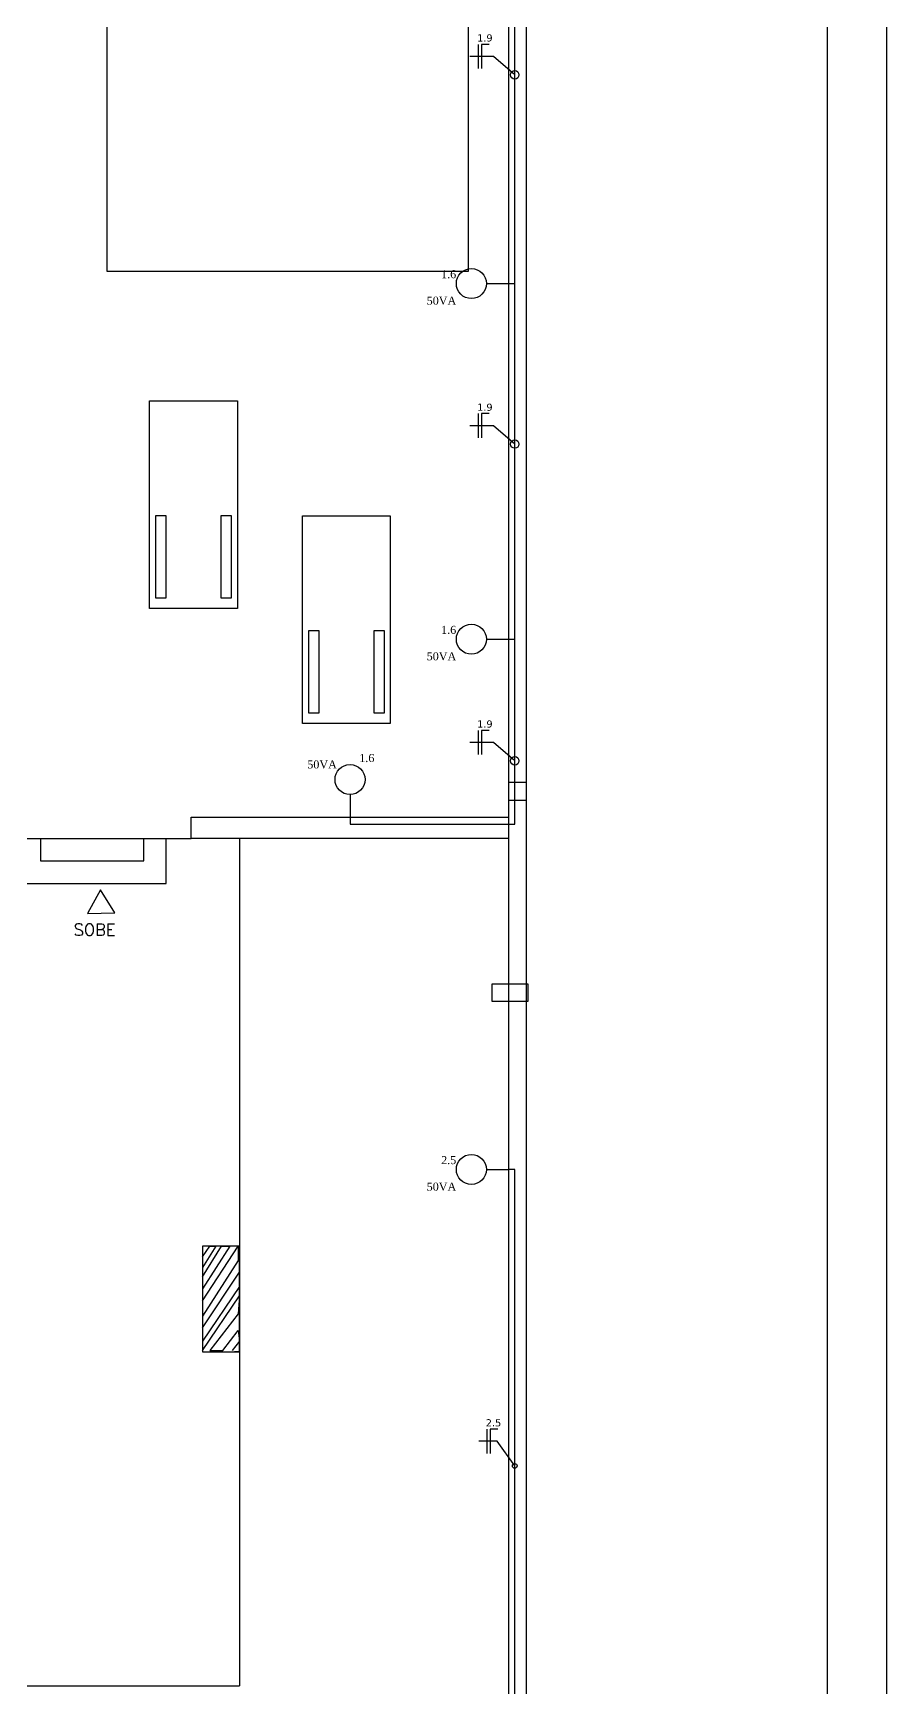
# Model space of a CAD drawing. Extents: x -175055 to -48386, y 10342 to 134050.
# Drawn here: x -55587 to -48386, y 111809 to 125768 of the extents above; entities that cross this region are included whole.
import ezdxf
from ezdxf.enums import TextEntityAlignment as Align

# ---------------------------------------------------------------- set-up
doc = ezdxf.new("R2010")
doc.units = 0
doc.header["$LTSCALE"] = 50
doc.header["$MEASUREMENT"] = 0
doc.layers.get('0').update_dxf_attribs({"linetype": 'CONTINUOUS'})
for name, color, linetype in [('ABE', 7, 'CONTINUOUS'), ('Eletrodutos', 6, 'CONTINUOUS'), ('Inst. Elétricas', 80, 'CONTINUOUS'), ('SIMBOLOGIA', 1, 'CONTINUOUS')]:
    doc.layers.add(name, color=color, linetype=linetype)
doc.styles.add('JMS1', font='times.ttf')
doc.styles.add('ROMANS', font='romans', dxfattribs={"height": 12})
doc.styles.add('TECHNICLIGHT', font='tel_____.pfb', dxfattribs={"height": 2})

# ---------------------------------------------------------------- blocks, each defined once
blk = doc.blocks.new('A$C7BD834D8')
blk.add_line((112.5, 0), (0, 0))
blk.add_circle((187.5, 0), 75)
at = {"linetype": 'Continuous', "style": 'JMS1'}
for tag, p in [('POT.', (262.9, 65.6)), ('CIRC.', (262.9, -46.7))]:
    blk.add_attdef(tag, text='', height=40, dxfattribs=at).set_placement(p, align=Align.MIDDLE_LEFT)
blk.add_attdef('CMD', text='', height=40, dxfattribs=at).set_placement((187.5, -104), align=Align.MIDDLE_CENTER)
blk = doc.blocks.new('FASE')
at = {"layer": 'Inst. Elétricas'}
blk.add_line((-21, 104), (-21, -100), dxfattribs=at)
blk = doc.blocks.new('NEUTRO')
at = {"layer": 'Inst. Elétricas'}
blk.add_lwpolyline([(66, 41), (1, 41), (1, -163)], dxfattribs=at)

msp = doc.modelspace()

# ---------------------------------------------------------------- linework, layer by layer
for p, q in [((-51703, 125571), (-51903, 125571)), ((-51524, 125416), (-51703, 125571)), ((-51703, 122456), (-51903, 122456)), ((-51524, 122301), (-51703, 122456)), ((-51703, 119784), (-51903, 119784)), ((-51524, 119629), (-51703, 119784)), ((-51672, 113889), (-51827, 113889)), ((-51525, 113682), (-51672, 113889))]:
    msp.add_line(p, q)
at = {"color": 4}
for centre, radius in [((-51524, 125416), 35.3), ((-51524, 122301), 35.3), ((-51524, 119629), 35.3), ((-51525, 113682), 19.8)]:
    msp.add_circle(centre, radius, dxfattribs=at)
at = {"layer": 'ABE', "color": 7}
for p, q in [((-48386, 100663), (-48386, 134050)), ((-48886, 101163), (-48886, 133550)), ((-51574, 124265), (-51574, 128735)), ((-51424, 124305), (-51424, 128735)), ((-51574, 119245), (-51574, 124365)), ((-51424, 119245), (-51424, 124355)), ((-51574, 119448), (-51424, 119448)), ((-51424, 119298), (-51424, 119448)), ((-51574, 119298), (-51424, 119298)), ((-51574, 104143), (-51574, 119285)), ((-51424, 103993), (-51424, 119268)), ((-54254, 119155), (-51574, 119155)), ((-54254, 118975), (-54254, 119155)), ((-55846, 118975), (-54254, 118975)), ((-55524, 118975), (-55524, 118785)), ((-54654, 118785), (-54654, 118975)), ((-54464, 118595), (-54464, 118975)), ((-51574, 118975), (-54254, 118975)), ((-53847, 118975), (-53847, 111826)), ((-55524, 118785), (-54654, 118785)), ((-55714, 118595), (-54464, 118595)), ((-54157, 115075), (-53857, 115535)), ((-53927, 115535), (-54157, 115175)), ((-54157, 115275), (-53997, 115535)), ((-54047, 115535), (-54157, 115355)), ((-54157, 115445), (-54097, 115535)), ((-54097, 115535), (-54047, 115535)), ((-53997, 115535), (-53927, 115535)), ((-53857, 115535), (-53857, 115415)), ((-53857, 115415), (-54157, 114945)), ((-54157, 115355), (-54157, 115275)), ((-54157, 114845), (-53847, 115315)), ((-53847, 115315), (-53847, 115195)), ((-53847, 115195), (-54157, 114735)), ((-54157, 115175), (-54157, 115075)), ((-54157, 114655), (-53847, 115115)), ((-53847, 115115), (-53857, 114965)), ((-54157, 114945), (-54157, 114845)), ((-53857, 114965), (-54097, 114655)), ((-53987, 114655), (-53857, 114825)), ((-53857, 114825), (-53847, 114735)), ((-54157, 114735), (-54157, 114655)), ((-54097, 114655), (-53987, 114655)), ((-53847, 114735), (-53907, 114655)), ((-53847, 114645), (-53887, 114645)), ((-65356, 111826), (-53847, 111826))]:
    msp.add_line(p, q, dxfattribs=at)
for points in [[(-54964, 129469), (-54964, 123759), (-51914, 123759), (-51914, 129469)], [(-53864, 120915), (-54604, 120915), (-54604, 122665), (-53864, 122665)], [(-54554, 121695), (-54554, 121005), (-54464, 121005), (-54464, 121695)], [(-54004, 121695), (-54004, 121005), (-53914, 121005), (-53914, 121695)], [(-52574, 119945), (-53314, 119945), (-53314, 121695), (-52574, 121695)], [(-53264, 120725), (-53264, 120035), (-53174, 120035), (-53174, 120725)], [(-52714, 120725), (-52714, 120035), (-52624, 120035), (-52624, 120725)], [(-54898, 118348), (-55018, 118542), (-55127, 118341)], [(-51414, 117748), (-51414, 117598), (-51714, 117598), (-51714, 117748)], [(-53847, 114645), (-53847, 115535), (-54157, 115535), (-54157, 114645)]]:
    msp.add_lwpolyline(points, close=True, dxfattribs=at)
at = {"layer": 'Eletrodutos'}
for p, q in [((-51524, 119095), (-51524, 132523)), ((-51574, 123655), (-51524, 123655)), ((-51574, 120655), (-51524, 120655)), ((-52914, 119155), (-52914, 119095)), ((-52914, 119095), (-51524, 119095)), ((-51525, 116182), (-51574, 116182)), ((-51525, 111182), (-51525, 116182))]:
    msp.add_line(p, q, dxfattribs=at)

# ---------------------------------------------------------------- block references
at = {"color": 7, "true_color": 0xffffff}
for name, p in [('FASE', (-51812, 125569)), ('NEUTRO', (-51805, 125632)), ('FASE', (-51812, 122454)), ('NEUTRO', (-51805, 122517)), ('FASE', (-51812, 119782)), ('NEUTRO', (-51805, 119845)), ('FASE', (-51739, 113887)), ('NEUTRO', (-51732, 113949))]:
    msp.add_blockref(name, p, dxfattribs=at)
at = {"layer": 'SIMBOLOGIA'}
ref = msp.add_blockref('A$C7BD834D8', (-51574, 123655), dxfattribs=dict(at, xscale=1.6875, yscale=1.6875, zscale=1.6875, rotation=180))
ref.add_attrib('POT.', '50VA', dxfattribs={"layer": '0', "linetype": 'Continuous', "height": 67.5, "style": 'JMS1'}).set_placement((-52018, 123545), align=Align.TOP_RIGHT)
ref.add_attrib('CIRC.', '1.6', dxfattribs={"layer": '0', "linetype": 'Continuous', "height": 67.5, "style": 'JMS1'}).set_placement((-52018, 123734), align=Align.MIDDLE_RIGHT)
ref = msp.add_blockref('A$C7BD834D8', (-51574, 120655), dxfattribs=dict(at, xscale=1.6875, yscale=1.6875, zscale=1.6875, rotation=180))
ref.add_attrib('POT.', '50VA', dxfattribs={"layer": '0', "linetype": 'Continuous', "height": 67.5, "style": 'JMS1'}).set_placement((-52018, 120545), align=Align.TOP_RIGHT)
ref.add_attrib('CIRC.', '1.6', dxfattribs={"layer": '0', "linetype": 'Continuous', "height": 67.5, "style": 'JMS1'}).set_placement((-52018, 120734), align=Align.MIDDLE_RIGHT)
ref = msp.add_blockref('A$C7BD834D8', (-52914, 119155), dxfattribs=dict(at, xscale=1.6875, yscale=1.6875, zscale=1.6875, rotation=89.99999999999999))
ref.add_attrib('POT.', '50VA', dxfattribs={"layer": '0', "linetype": 'Continuous', "height": 67.5, "style": 'JMS1'}).set_placement((-53025, 119599), align=Align.MIDDLE_RIGHT)
ref.add_attrib('CIRC.', '1.6', dxfattribs={"layer": '0', "linetype": 'Continuous', "height": 67.5, "style": 'JMS1'}).set_placement((-52836, 119599), align=Align.BOTTOM_LEFT)
ref = msp.add_blockref('A$C7BD834D8', (-51574, 116182), dxfattribs=dict(at, xscale=1.6875, yscale=1.6875, zscale=1.6875, rotation=180))
ref.add_attrib('POT.', '50VA', dxfattribs={"layer": '0', "linetype": 'Continuous', "height": 67.5, "style": 'JMS1'}).set_placement((-52018, 116071), align=Align.TOP_RIGHT)
ref.add_attrib('CIRC.', '2.5', dxfattribs={"layer": '0', "linetype": 'Continuous', "height": 67.5, "style": 'JMS1'}).set_placement((-52018, 116261), align=Align.MIDDLE_RIGHT)

# ---------------------------------------------------------------- texts
at = {"layer": 'ABE', "color": 7, "style": 'ROMANS'}
msp.add_text('SOBE', height=100, dxfattribs=at).set_placement((-55244, 118155))
at = {"layer": 'Inst. Elétricas', "color": 7, "char_height": 60, "attachment_point": 1, "style": 'TECHNICLIGHT'}
for s, width, insert in [('{\\fVerdana|b0|i0|c0|p34;1.9}', 119.55, (-51842, 125757)), ('{\\fVerdana|b0|i0|c0|p34;1.9}', 119.55, (-51842, 122642)), ('{\\fVerdana|b0|i0|c0|p34;1.9}', 119.55, (-51842, 119970)), ('{\\fVerdana|b0|i0|c0|p34;2.5}', 95.74, (-51769, 114075))]:
    msp.add_mtext_dynamic_manual_height_columns(s, width=width, gutter_width=10, heights=[0], dxfattribs=dict(at, insert=insert))

doc.saveas('drawing.dxf')
